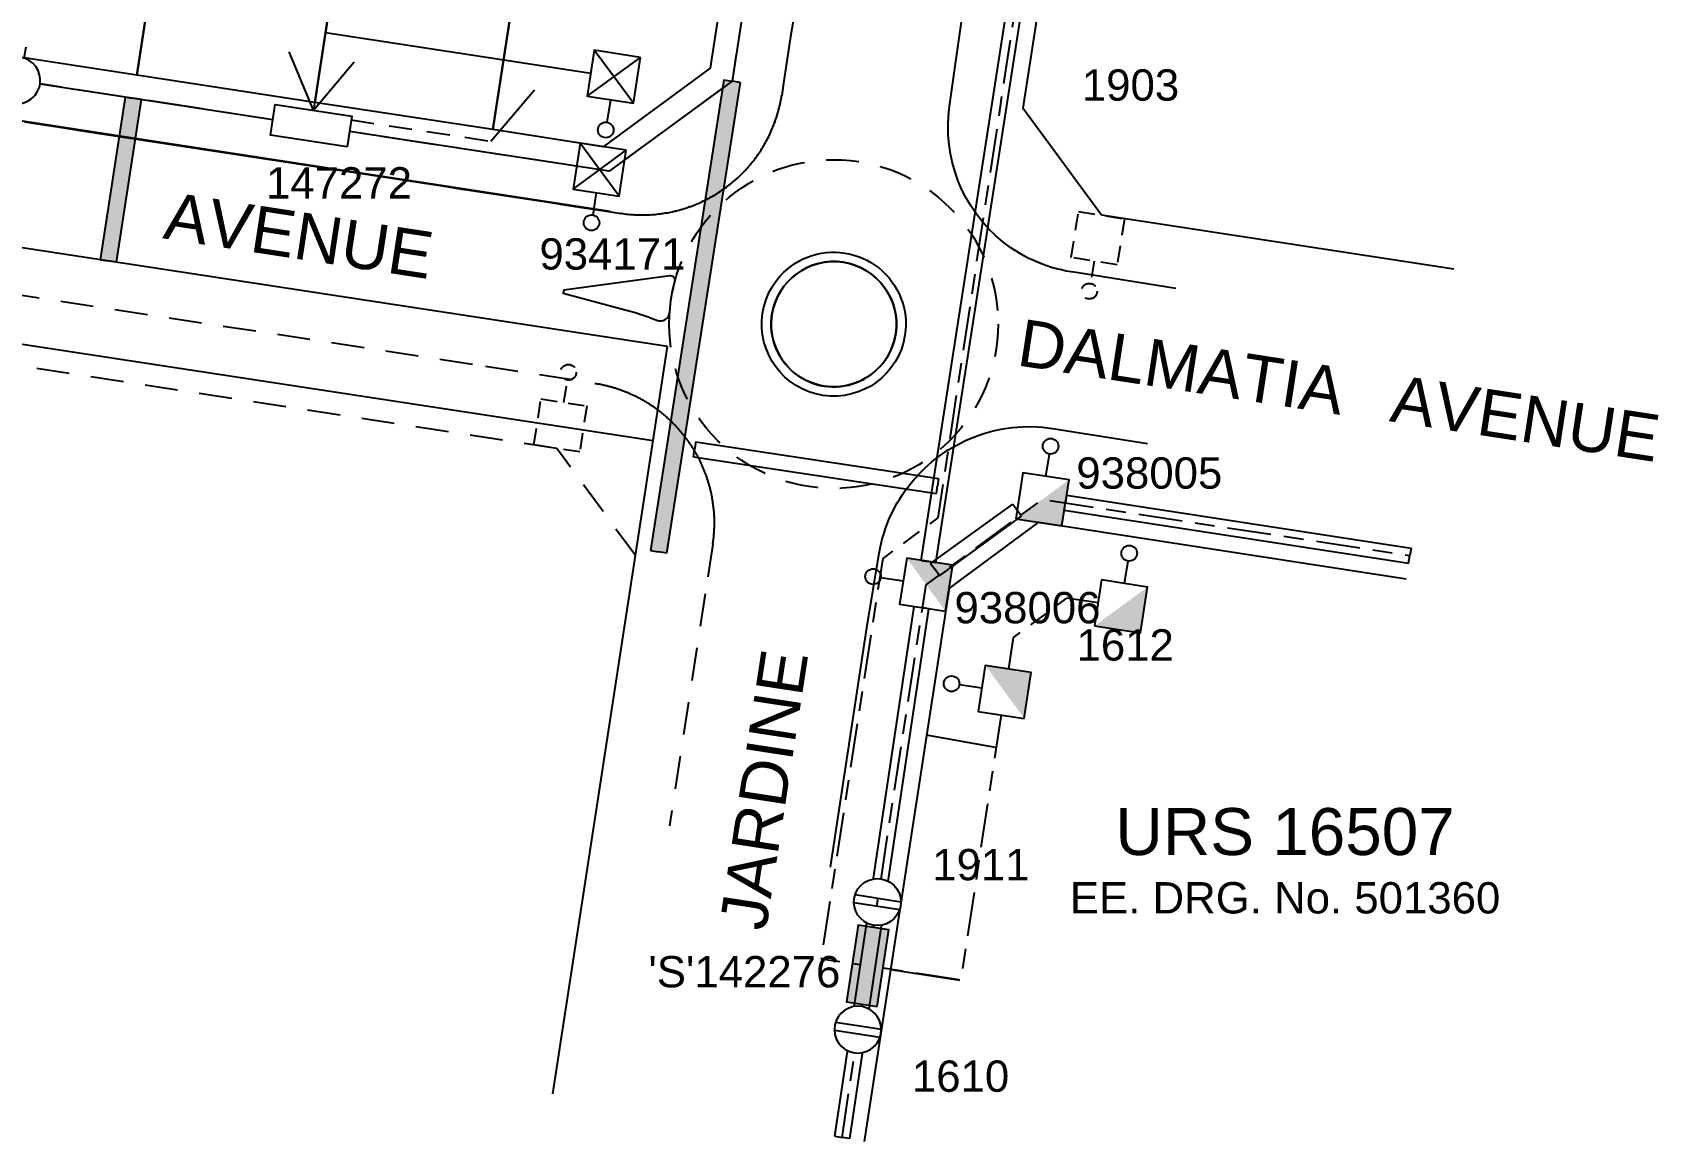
# Model space of a CAD drawing. Header units: metres. Extents: x 301469 to 301772, y 6240196 to 6240442.
# Drawn here: x 301667.8 to 301771.6, y 6240195.7 to 6240266.5 of the extents above; entities that cross this region are included whole.
import ezdxf
from ezdxf.enums import TextEntityAlignment as Align

# ---------------------------------------------------------------- set-up
doc = ezdxf.new("R2010")
doc.units = ezdxf.units.M
doc.header["$LTSCALE"] = 0.7
for name, pattern in [('Cable Exist OH', [1, 1, 0]), ('Cable Exist UG', [8.2, 4, -1.2, 1.8, -1.2]), ('Dash', [5, 3, -2]), ('IE Trench LV', [6.5, 5, -1.5])]:
    doc.linetypes.add(name, pattern=pattern)
doc.layers.get('0').update_dxf_attribs({"color": 6})
for name, color, linetype in [('_User Miscellaneous1', 3, 'Continuous'), ('_User Miscellaneous11', 7, 'Continuous'), ('_User Miscellaneous4', 7, 'Continuous'), ('_User Miscellaneous6', 7, 'Continuous'), ('_User Miscellaneous7', 150, 'Continuous'), ('_User Miscellaneous8', 7, 'Continuous'), ('_User Miscellaneous9', 8, 'Continuous'), ('_User_LV_Exist', 7, 'Continuous'), ('Cadastre Developer_SP_NEW', 4, 'Continuous'), ('Cadastre Roads_SP_NEW', 8, 'Continuous'), ('Duct_SP_NEW', 2, 'Continuous'), ('Equip_LV_NEW', 5, 'Continuous'), ('Mains_LV_NEW_R6', 2, 'Continuous'), ('Mains_LV_NEW_T84', 2, 'Continuous'), ('Services_SP_NEW_UG', 2, 'Continuous'), ('SupportsUG_SP_LV_EXT', 7, 'Continuous'), ('SupportsUG_SP_LV_NEW', 2, 'Continuous'), ('SupportsUG_SP_LV_SL_NEW', 2, 'Continuous'), ('Trench_SP_NEW', 2, 'Continuous'), ('UG_Details_SP_MISC', 7, 'Continuous')]:
    doc.layers.add(name, color=color, linetype=linetype)
doc.layers.add('_User Miscellaneous5', color=7, linetype='Continuous', lineweight=35)
doc.layers.add('_User Notes', color=7, linetype='Continuous', plot=False)
doc.styles.add('ARIAL', font='arial.ttf', dxfattribs={"height": 2})
doc.styles.add('ARIAL 3.0', font='arial.ttf', dxfattribs={"height": 3})
doc.styles.add('POLE_LABEL', font='arial.ttf')
doc.styles.add('SL_LABEL', font='arial.ttf')
doc.styles.get("Standard").update_dxf_attribs({"font": 'arial.ttf'})
doc.styles.add('style1', font='iso3098b.shx')
doc.linetypes.add('Cable New UG', pattern='A,8,-1,["x",style1,S=3.5,R=0,X=0.35,Y=-1],-3.5', length=12.5)
doc.linetypes.add('Cable Z', pattern='A,8,-1,["Z",Standard,S=2.5,R=0,X=0.35,Y=-1.25],-3.5', length=12.5)

# ---------------------------------------------------------------- blocks, each defined once
blk = doc.blocks.new('*U34')
at = {"lineweight": -3}
blk.add_lwpolyline([(-2.48, 2.49), (2.47, 2.49), (2.47, 0.51), (-2.48, 0.51)], close=True, dxfattribs=at)
for tag, flags, p in [('STREET_CODE', 9, (1.5, 3.5)), ('OWNED_BY', 9, (1.5, 3.3)), ('OPERATED_BY', 9, (1.5, 3.1)), ('STATE', 9, (1.5, 2.7)), ('SUPPORT_TYPE', 9, (1.5, 2.5)), ('MAINTAINED_BY', 9, (1.5, 2.9)), ('USAGE', 9, (1.5, 2.3)), ('LEGEND', 9, (1.5, 2.1)), ('SUBURB', 9, (1.5, 1.7)), ('STREETNAME', 9, (1.5, 1.5)), ('PARENT', 9, (1.5, 1.9)), ('LOCATION', 9, (1.5, 1.3)), ('NOTES', 9, (1.5, 1.1)), ('Z', 1, (1.5, 0.9))]:
    blk.add_attdef(tag, text='', height=0.2, dxfattribs=dict(flags=flags)).set_placement(p, align=Align.MIDDLE_LEFT)
at = {"layer": '_User Miscellaneous4', "style": 'ARIAL', "flags": 8}
blk.add_attdef('ASSET_NUM', text='', height=2, dxfattribs=at).set_placement((2, 5.5), align=Align.MIDDLE_LEFT)
blk = doc.blocks.new('A$C1B2C29DD')
at = {"layer": 'Services_SP_NEW_UG', "color": 2, "flags": 128}
for points in [[(0, 0), (-2.1, 3.44)], [(0, 0), (2.1, 3.44)]]:
    blk.add_lwpolyline(points, dxfattribs=at)
blk = doc.blocks.new('*U45')
at = {"layer": 'Services_SP_NEW_UG', "color": 2, "flags": 128}
blk.add_lwpolyline([(11.5, -0.75), (13.75, 2.93)], dxfattribs=at)
at = {"layer": 'Services_SP_NEW_UG', "color": 2, "linetype": 'Dash', "ltscale": 0.7, "flags": 128}
blk.add_lwpolyline([(2.47, -0.75), (11.5, -0.75)], dxfattribs=at)
blk = doc.blocks.new('*U143')
at = {"layer": '_User Miscellaneous7', "lineweight": -3}
for points in [[(0, -3.03), (0, -1.58)], [(-1.49, -3.03), (1.5, -6.01)], [(1.49, -3.03), (-1.49, -6)]]:
    blk.add_lwpolyline(points, dxfattribs=at)
blk.add_lwpolyline([(-1.49, -6), (1.49, -6), (1.49, -3.03), (-1.49, -3.03)], close=True, dxfattribs=at)
blk.add_circle((0, -1.08), 0.5, dxfattribs=at)
at = {"layer": '_User Miscellaneous8', "color": 2, "lineweight": -3}
blk.add_lwpolyline([(-1.49, 0), (1.49, 0), (1.49, 2.97), (-1.49, 2.97)], close=True, dxfattribs=at)
at = {"layer": '_User Miscellaneous9', "color": 2, "lineweight": -3}
for points in [[(-1.49, 2.97), (1.5, -0.01)], [(1.49, 2.97), (-1.49, -0.01)]]:
    blk.add_lwpolyline(points, dxfattribs=at)
at = {"style": 'POLE_LABEL', "flags": 9}
blk.add_attdef('STRUCTURE_PLANT_NUMBER', text='', height=0.2, dxfattribs=at).set_placement((1.64, 1.73), align=Align.MIDDLE_LEFT)
for tag, flags, p in [('STREET_CODE', 9, (1.64, 1.49)), ('OWNED_BY', 9, (1.64, 1.09)), ('COLUMN_TYPE', 9, (1.64, 1.29)), ('OPERATED_BY', 9, (1.64, 0.89)), ('STATE', 9, (1.64, 0.49)), ('MAINTAINED_BY', 9, (1.64, 0.69)), ('USAGE', 9, (1.64, 0.29)), ('LEGEND', 9, (1.64, 0.09)), ('SUBURB', 9, (1.64, -0.31)), ('STREETNAME', 9, (1.64, -0.51)), ('PARENT', 9, (1.64, -0.11)), ('LOCATION', 9, (1.64, -0.71)), ('NOTES', 9, (1.64, -0.91)), ('LABEL_ALIGNMENT', 9, (1.64, -1.11)), ('Z', 1, (1.64, -1.31))]:
    blk.add_attdef(tag, text='', height=0.2, dxfattribs=dict(flags=flags)).set_placement(p, align=Align.MIDDLE_LEFT)
at = {"layer": '_User Miscellaneous5', "style": 'ARIAL', "flags": 8}
blk.add_attdef('ASSET_NUM', text='', height=2, dxfattribs=at).set_placement((2, 3.49), align=Align.MIDDLE_LEFT)
blk = doc.blocks.new('*U73')
at = {"layer": '_User Miscellaneous8', "color": 2}
blk.add_line((0, 0), (0, 1.45), dxfattribs=at)
blk.add_circle((0, 1.95), 0.5, dxfattribs=at)
for tag, p, flags in [('Z', (0, 0), 1), ('OPERATED_BY', (0, -9.61), 9)]:
    blk.add_attdef(tag, p, '', height=0.2, dxfattribs=dict(flags=flags))
at = {"style": 'SL_LABEL', "flags": 9}
blk.add_attdef('STREET_CODE', text='', height=0.2, dxfattribs=at).set_placement((0, -0.2), align=Align.MIDDLE_LEFT)
at = {"flags": 9}
for tag, p in [('CONSTRUCTED_VOLTAGE', (0, -0.4)), ('CONTROL_TYPE', (0, -0.6)), ('LANTERN_PURPOSE', (0, -0.8)), ('LANTERN_TYPE', (0, -1)), ('OPERATING_VOLTAGE', (0, -1.4)), ('ORIENTATION', (0, -1.6)), ('OWNED_BY', (0, -1.8)), ('STATE', (0, -2)), ('NO_PHASES', (0, -1.2)), ('CEXIST', (0, -2.4)), ('CNEW', (0, -2.6)), ('CNUMBER', (0, -2.8)), ('CREMOVE', (0, -3)), ('CREPLACE', (0, -3.2)), ('USAGE', (0, -2.2)), ('LKINGHEIGHT', (0, -3.4)), ('LBRACKET', (0, -3.6)), ('LBRACKETVOCAB', (0, -3.8)), ('LCATEGORY', (0, -4)), ('LCHARGE1', (0, -4.2)), ('LCHARGE1PERCENT', (0, -4.4)), ('LCHARGE2', (0, -4.6)), ('LCHARGE2PERCENT', (0, -4.8)), ('LCHARGE3', (0, -5)), ('LCHARGE3PERCENT', (0, -5.2)), ('LEXIST', (0, -5.4)), ('LLAMP', (0, -5.6)), ('LLAMPVOCAB', (0, -5.8)), ('LMAST', (0, -6)), ('LMASTVOCAB', (0, -6.2)), ('LNEW', (0, -6.4)), ('LANTNUMBER', (0, -6.6)), ('LOUTREACH', (0, -7)), ('LOUTREACHVOCAB', (0, -7.2)), ('LRATECODE', (0, -7.4)), ('LREMOVE', (0, -7.6)), ('LREPLACE', (0, -7.8)), ('LTYPE', (0, -8)), ('LTYPEVOCAB', (0, -8.2)), ('LEGEND', (0, -8.4)), ('SUBURB', (0, -8.6)), ('STREETNAME', (0, -8.8)), ('LOCATION', (0, -9)), ('NOTES', (0, -9.2)), ('MAINTAINED_BY', (0, -9.86))]:
    blk.add_attdef(tag, text='', height=0.2, dxfattribs=at).set_placement(p, align=Align.MIDDLE_LEFT)
at = {"layer": '_User Notes', "style": 'SL_LABEL', "flags": 8}
blk.add_attdef('ASSET_NUM', text='', height=2.5, dxfattribs=at).set_placement((2, 2), align=Align.MIDDLE_LEFT)
at = {"layer": '_User Notes', "flags": 8}
blk.add_attdef('LNUMBER', text='', height=2.5, dxfattribs=at).set_placement((1.2, -2.8), align=Align.MIDDLE_LEFT)
blk = doc.blocks.new('LV_UG_LINKS_OPEN_NEW')
blk.add_wipeout([(-1.17, 0.93), (-1.28, 0.78), (-1.36, 0.61), (-1.43, 0.44), (-1.47, 0.25), (-1.49, 0.07), (-1.49, -0.12), (-1.46, -0.31), (-1.41, -0.49), (-1.34, -0.66), (-1.25, -0.82), (-1.13, -0.97), (-1, -1.11), (-0.86, -1.22), (-0.7, -1.32), (-0.53, -1.4), (-0.35, -1.45), (-0.16, -1.49), (0.03, -1.49), (0.21, -1.48), (0.4, -1.44), (0.57, -1.38), (0.74, -1.3), (0.9, -1.19), (1.04, -1.07), (1.17, -0.93), (1.28, -0.78), (1.36, -0.61), (1.43, -0.44), (1.47, -0.25), (1.49, -0.07), (1.49, 0.12), (1.46, 0.31), (1.41, 0.49), (1.34, 0.66), (1.25, 0.82), (1.13, 0.97), (1, 1.11), (0.86, 1.22), (0.7, 1.32), (0.53, 1.4), (0.35, 1.45), (0.16, 1.49), (-0.03, 1.49), (-0.21, 1.48), (-0.4, 1.44), (-0.57, 1.38), (-0.74, 1.3), (-0.9, 1.19), (-1.04, 1.07)])
for p, q in [((-0.25, 1.47), (-0.25, 2.22)), ((0.25, 1.47), (0.25, 2.22)), ((-0.25, -1.47), (-0.25, -2.22)), ((0.25, -1.47), (0.25, -2.22))]:
    blk.add_line(p, q)
blk.add_lwpolyline([(1.49, 0, 1), (-1.49, 0, 1)], format="xyb", close=True)
for tag, p, flags in [('ORIENTATION', (0, 0), 9), ('Z', (0, 0), 1), ('USAGE', (0, -0.2), 9), ('NOTES', (0, -0.4), 9)]:
    blk.add_attdef(tag, p, '', height=0.2, dxfattribs=dict(flags=flags))
blk = doc.blocks.new('PILLAR_EXT')
blk.add_hatch(color=256).paths.add_polyline_path([(-2.475, 2.49), (-2.475, 0.51), (2.475, 0.51), (2.475, 2.49)])
blk.add_lwpolyline([(-2.475, 0.51), (2.475, 0.51), (2.475, 2.49), (-2.475, 2.49)], close=True)
for tag, p, flags in [('OWNED_BY', (0, 1.3), 9), ('STATE', (0, 1.1), 9), ('SUPPORT_TYPE', (0, 0.9), 9), ('USAGE', (0, 0.7), 9), ('LEGEND', (0, 0.5), 9), ('LOCATION', (0, 0.3), 9), ('NOTES', (0, 0.1), 9), ('PARENT', (0, -0.1), 9), ('STREETNAME', (0, -0.3), 9), ('SUBURB', (0, -0.5), 1)]:
    blk.add_attdef(tag, p, '', height=0.2, dxfattribs=dict(flags=flags))
at = {"layer": '_User Miscellaneous6', "style": 'ARIAL', "flags": 8}
blk.add_attdef('ASSET_NUM', text='', height=2, dxfattribs=at).set_placement((1.5, 7.5), align=Align.TOP_LEFT)
blk = doc.blocks.new('A$C7DAD38F0')
at = {"layer": '_User Miscellaneous11', "color": 3, "style": 'ARIAL'}
blk.add_attdef('DRG_NO', text='', height=2, dxfattribs=at).set_placement((0, -4.23), align=Align.MIDDLE_CENTER)
at = {"layer": '_User Miscellaneous6', "color": 2, "style": 'ARIAL 3.0'}
blk.add_attdef('URS___', text='', height=3, dxfattribs=at).set_placement((0, 0), align=Align.MIDDLE_CENTER)
blk = doc.blocks.new('POINT_DOT')
blk.add_point((0, 0))
blk = doc.blocks.new('A$C4FBE3B10')
at = {"layer": '_User Miscellaneous1', "color": 6, "linetype": 'Dash', "ltscale": 0.5, "flags": 128}
blk.add_lwpolyline([(0, 2.97), (0, 4.42)], dxfattribs=at)
at = {"layer": '_User Miscellaneous1', "color": 6, "linetype": 'Dash', "ltscale": 0.5}
blk.add_lwpolyline([(-1.48, 2.97), (1.48, 2.97), (1.48, 0), (-1.48, 0)], close=True, dxfattribs=at)
blk.add_circle((0, 4.92), 0.5, dxfattribs=at)
blk = doc.blocks.new('*U148')
at = {"layer": '_User Miscellaneous7', "lineweight": -3}
blk.add_lwpolyline([(6, -3.03), (6, -1.58)], dxfattribs=at)
blk.add_lwpolyline([(4.52, -6), (7.49, -6), (7.49, -3.03), (4.52, -3.03)], close=True, dxfattribs=at)
blk.add_circle((6, -1.08), 0.5, dxfattribs=at)
blk.add_solid([(4.52, -6), (7.49, -6), (7.49, -3.03)], dxfattribs=at)
at = {"layer": '_User Miscellaneous8', "color": 2, "lineweight": -3}
blk.add_lwpolyline([(-1.49, 0), (1.49, 0), (1.49, 2.97), (-1.49, 2.97)], close=True, dxfattribs=at)
blk.add_solid([(-1.49, 0), (1.49, 0), (1.49, 2.97)], dxfattribs=at)
at = {"style": 'POLE_LABEL', "flags": 9}
blk.add_attdef('STRUCTURE_PLANT_NUMBER', text='', height=0.2, dxfattribs=at).set_placement((1.64, 1.73), align=Align.MIDDLE_LEFT)
for tag, flags, p in [('STREET_CODE', 9, (1.64, 1.49)), ('OWNED_BY', 9, (1.64, 1.09)), ('COLUMN_TYPE', 9, (1.64, 1.29)), ('OPERATED_BY', 9, (1.64, 0.89)), ('STATE', 9, (1.64, 0.49)), ('MAINTAINED_BY', 9, (1.64, 0.69)), ('USAGE', 9, (1.64, 0.29)), ('LEGEND', 9, (1.64, 0.09)), ('SUBURB', 9, (1.64, -0.31)), ('STREETNAME', 9, (1.64, -0.51)), ('PARENT', 9, (1.64, -0.11)), ('LOCATION', 9, (1.64, -0.71)), ('NOTES', 9, (1.64, -0.91)), ('LABEL_ALIGNMENT', 9, (1.64, -1.11)), ('Z', 1, (1.64, -1.31))]:
    blk.add_attdef(tag, text='', height=0.2, dxfattribs=dict(flags=flags)).set_placement(p, align=Align.MIDDLE_LEFT)
at = {"layer": '_User Miscellaneous5', "style": 'ARIAL', "flags": 8}
blk.add_attdef('ASSET_NUM', text='', height=2, dxfattribs=at).set_placement((2, 3.49), align=Align.MIDDLE_LEFT)
blk = doc.blocks.new('*U147')
at = {"layer": '_User Miscellaneous7', "lineweight": -3}
blk.add_lwpolyline([(-6, -3.03), (-6, -1.58)], dxfattribs=at)
blk.add_lwpolyline([(-7.49, -6), (-4.52, -6), (-4.52, -3.03), (-7.49, -3.03)], close=True, dxfattribs=at)
blk.add_circle((-6, -1.08), 0.5, dxfattribs=at)
blk.add_solid([(-7.49, -6), (-4.52, -6), (-4.52, -3.03)], dxfattribs=at)
at = {"layer": '_User Miscellaneous8', "color": 2, "lineweight": -3}
blk.add_lwpolyline([(-1.49, 0), (1.49, 0), (1.49, 2.97), (-1.49, 2.97)], close=True, dxfattribs=at)
blk.add_solid([(-1.49, 0), (1.49, 0), (1.49, 2.97)], dxfattribs=at)
at = {"style": 'POLE_LABEL', "flags": 9}
blk.add_attdef('STRUCTURE_PLANT_NUMBER', text='', height=0.2, dxfattribs=at).set_placement((1.64, 1.73), align=Align.MIDDLE_LEFT)
for tag, flags, p in [('STREET_CODE', 9, (1.64, 1.49)), ('OWNED_BY', 9, (1.64, 1.09)), ('COLUMN_TYPE', 9, (1.64, 1.29)), ('OPERATED_BY', 9, (1.64, 0.89)), ('STATE', 9, (1.64, 0.49)), ('MAINTAINED_BY', 9, (1.64, 0.69)), ('USAGE', 9, (1.64, 0.29)), ('LEGEND', 9, (1.64, 0.09)), ('SUBURB', 9, (1.64, -0.31)), ('STREETNAME', 9, (1.64, -0.51)), ('PARENT', 9, (1.64, -0.11)), ('LOCATION', 9, (1.64, -0.71)), ('NOTES', 9, (1.64, -0.91)), ('LABEL_ALIGNMENT', 9, (1.64, -1.11)), ('Z', 1, (1.64, -1.31))]:
    blk.add_attdef(tag, text='', height=0.2, dxfattribs=dict(flags=flags)).set_placement(p, align=Align.MIDDLE_LEFT)
at = {"layer": '_User Miscellaneous5', "style": 'ARIAL', "flags": 8}
blk.add_attdef('ASSET_NUM', text='', height=2, dxfattribs=at).set_placement((2, 3.49), align=Align.MIDDLE_LEFT)
blk = doc.blocks.new('LV_UG_LINKS_CLOSED_NEW')
for tag, flags, p in [('TYPE', 9, (1.5, -2.6)), ('Z', 1, (1.5, -2.8)), ('MAINTAINED_BY', 9, (1.5, -2.2)), ('NUMBER_OF_PHASES', 9, (1.5, -2.4))]:
    blk.add_attdef(tag, text='', height=0.2, dxfattribs=dict(flags=flags)).set_placement(p, align=Align.MIDDLE_LEFT)
blk.add_wipeout([(-1.06, 1.06), (-1.18, 0.92), (-1.29, 0.76), (-1.37, 0.59), (-1.43, 0.42), (-1.48, 0.23), (-1.49, 0.05), (-1.49, -0.14), (-1.46, -0.33), (-1.41, -0.51), (-1.33, -0.68), (-1.24, -0.84), (-1.12, -0.99), (-0.99, -1.12), (-0.84, -1.24), (-0.68, -1.33), (-0.51, -1.41), (-0.33, -1.46), (-0.14, -1.49), (0.05, -1.49), (0.23, -1.48), (0.42, -1.43), (0.59, -1.37), (0.76, -1.29), (0.92, -1.18), (1.06, -1.06), (1.18, -0.92), (1.29, -0.76), (1.37, -0.59), (1.43, -0.42), (1.48, -0.23), (1.49, -0.05), (1.49, 0.14), (1.46, 0.33), (1.41, 0.51), (1.33, 0.68), (1.24, 0.84), (1.12, 0.99), (0.99, 1.12), (0.84, 1.24), (0.68, 1.33), (0.51, 1.41), (0.33, 1.46), (0.14, 1.49), (-0.05, 1.49), (-0.23, 1.48), (-0.42, 1.43), (-0.59, 1.37), (-0.76, 1.29), (-0.92, 1.18)])
for p, q in [((-0.25, -1.48), (-0.25, 1.48)), ((0.25, -1.48), (0.25, 1.48))]:
    blk.add_line(p, q)
blk.add_circle((0, 0), 1.5)
at = {"flags": 9}
for tag, p in [('ACTUAL_STATUS', (1.5, 0)), ('CONSTRUCTED_VOLTAGE', (1.5, -0.2)), ('OPERATING_VOLTAGE', (1.5, -0.6)), ('ORIENTATION', (1.5, -0.8)), ('STATE', (1.5, -1)), ('NO_PHASES', (1.5, -0.4)), ('SWITCH_TYPE', (1.5, -1.2)), ('OWNED_BY', (1.5, -1.8)), ('OPERATED_BY', (1.5, -2)), ('USAGE', (1.5, -1.4)), ('NOTES', (1.5, -1.6))]:
    blk.add_attdef(tag, text='', height=0.2, dxfattribs=at).set_placement(p, align=Align.MIDDLE_LEFT)

msp = doc.modelspace()

# ---------------------------------------------------------------- hatches: boundary and pattern name
at = {"layer": '_User Miscellaneous11'}
h = msp.add_hatch(color=256, dxfattribs=at)
h.dxf.hatch_style = 1
h.paths.add_polyline_path([(301712.93, 6240263.33), (301711.9, 6240263.49), (301707.22, 6240233.43), (301708.24, 6240233.27)])
h = msp.add_hatch(color=256, dxfattribs=at)
h.dxf.hatch_style = 1
h.paths.add_polyline_path([(301674.69, 6240262.24), (301673.66, 6240262.4), (301672.07, 6240252.01), (301673.1, 6240251.85)])

# ---------------------------------------------------------------- linework, layer by layer
at = {"layer": '_User_LV_Exist', "color": 7, "linetype": 'Cable Exist UG', "flags": 128}
for points in [[(301732.76, 6240283.06), (301725.55, 6240235.52), (301722.04, 6240232.93), (301718.11, 6240207.37), (301720.62, 6240206.99)], [(301735.79, 6240230.09), (301733.78, 6240230.4), (301730.37, 6240227.89), (301730.06, 6240225.88)], [(301720.68, 6240204.32), (301720.7, 6240204.47)], [(301720.43, 6240202.6), (301720.5, 6240203.09)], [(301719.45, 6240195.96), (301720.25, 6240201.37)]]:
    msp.add_lwpolyline(points, dxfattribs=at)
at = {"layer": 'Cadastre Developer_SP_NEW'}
for p, q in [((301735.21, 6240289.2), (301730.99, 6240261.7)), ((301550.31, 6240264.5), (301707.38, 6240240.46)), ((301736.01, 6240254.86), (301730.99, 6240261.7)), ((301758.5, 6240251.41), (301736.01, 6240254.86)), ((301700.98, 6240198.75), (301707.38, 6240240.46)), ((301726.28, 6240231.03), (301720.86, 6240195.7))]:
    msp.add_line(p, q, dxfattribs=at)
at = {"layer": 'Cadastre Developer_SP_NEW', "linetype": 'Dash'}
for p, q in [((301701.23, 6240239.96), (301567.34, 6240260.51)), ((301706.25, 6240233.12), (301701.23, 6240239.96))]:
    msp.add_line(p, q, dxfattribs=at)
at = {"layer": 'Cadastre Developer_SP_NEW'}
for points in [[(301678.81, 6240292.47), (301674.41, 6240263.8), (301663.04, 6240265.55), (301667.44, 6240294.21)], [(301690.17, 6240290.72), (301685.77, 6240262.06), (301674.41, 6240263.8), (301678.81, 6240292.47)], [(301701.54, 6240288.98), (301697.14, 6240260.32), (301685.77, 6240262.06), (301690.17, 6240290.72)], [(301714.52, 6240286.99), (301711.03, 6240264.25), (301704.19, 6240259.23), (301697.14, 6240260.32), (301701.54, 6240288.98)]]:
    msp.add_lwpolyline(points, dxfattribs=at)
at = {"layer": 'Cadastre Developer_SP_NEW', "flags": 128}
for points in [[(301708.3, 6240246.46), (301536.1, 6240272.82), (301534.28, 6240260.91)], [(301707.38, 6240240.46), (301708.3, 6240246.46)], [(301726.28, 6240231.02), (301732.01, 6240235.24), (301755.47, 6240231.64)], [(301729.24, 6240220.85), (301724.84, 6240221.64)], [(301722.56, 6240206.69), (301726.97, 6240206.01)]]:
    msp.add_lwpolyline(points, dxfattribs=at)
at = {"layer": 'Cadastre Roads_SP_NEW'}
msp.add_line((301645.15, 6240264.25), (301704.63, 6240255.12), dxfattribs=at)
at = {"layer": 'Cadastre Roads_SP_NEW', "linetype": 'Dash'}
for p, q in [((301628.04, 6240255.74), (301696.67, 6240245.21)), ((301696.67, 6240245.21), (301702.96, 6240244.25))]:
    msp.add_line(p, q, dxfattribs=at)
at = {"layer": 'Cadastre Roads_SP_NEW'}
for points in [[(301740.75, 6240250.17), (301734.4, 6240251.19, -0.138808), (301729.71, 6240253.16, -0.266446), (301726.31, 6240261.81), (301727.93, 6240273.23), (301730.24, 6240288.48), (301730.46, 6240290.09), (301731.16, 6240297.16)], [(301714.37, 6240248.59, -1), (301723.46, 6240247.2)], [(301714.96, 6240248.5, -1), (301722.87, 6240247.29)], [(301708.44, 6240250.98), (301701.68, 6240250.07), (301701.64, 6240249.87), (301705.92, 6240248.72, -0.01112), (301706.54, 6240248.54, -0.01974), (301707.61, 6240248.15, 0.510267), (301708.44, 6240248.66, -0.047089), (301708.77, 6240250.61, 0.535584), (301708.44, 6240250.98)], [(301723.46, 6240247.2, -1), (301714.37, 6240248.59)], [(301722.87, 6240247.29, -1), (301714.96, 6240248.5)]]:
    msp.add_lwpolyline(points, format="xyb", dxfattribs=at)
for points, elevation in [([(301716.32, 6240267.25), (301716.16, 6240266.26), (301716.01, 6240265.27), (301715.86, 6240264.28), (301715.71, 6240263.29), (301715.59, 6240262.5)], 57.97), ([(301667.24, 6240260.81), (301668.23, 6240260.66), (301669.22, 6240260.51), (301671.2, 6240260.2), (301683.06, 6240258.38), (301692.94, 6240256.87), (301693.93, 6240256.72), (301694.92, 6240256.57), (301695.91, 6240256.41), (301696.9, 6240256.26), (301697.89, 6240256.11), (301698.87, 6240255.96), (301699.86, 6240255.81), (301700.85, 6240255.66), (301701.84, 6240255.5), (301702.83, 6240255.35), (301703.82, 6240255.2), (301704.8, 6240255.05), (301705.33, 6240254.97)], 57.69)]:
    msp.add_lwpolyline(points, dxfattribs=dict(at, elevation=elevation))
msp.add_lwpolyline([(301714.96, 6240248.5, 1), (301722.87, 6240247.29, 1), (301714.96, 6240248.5)], format="xyb", close=True, dxfattribs=at)
at = {"layer": 'Cadastre Roads_SP_NEW', "linetype": 'Dash', "elevation": 57.69}
msp.add_lwpolyline([(301711.19, 6240233.84, 0.024549), (301711.28, 6240234.71, 0.024549), (301711.29, 6240235.6, 0.024549), (301711.2, 6240236.48, 0.024549), (301711.04, 6240237.34, 0.024549), (301710.78, 6240238.19, 0.024549), (301710.45, 6240239.01, 0.024549), (301710.04, 6240239.79, 0.024549), (301709.55, 6240240.53, 0.024549), (301708.99, 6240241.21, 0.024549), (301708.37, 6240241.84, 0.024549), (301707.69, 6240242.4, 0.024549), (301706.96, 6240242.9, 0.024549), (301706.18, 6240243.32, 0.024549), (301705.37, 6240243.66, 0.024549), (301704.53, 6240243.92, 0.024549), (301703.66, 6240244.1)], format="xyb", dxfattribs=at)
at = {"layer": 'Cadastre Roads_SP_NEW', "elevation": 57.35}
msp.add_lwpolyline([(301718.7, 6240213.21), (301721.02, 6240228.5), (301721.81, 6240233.28, -0.128669), (301723.85, 6240237.76, -0.266262), (301732.87, 6240241.24), (301738.94, 6240240.27)], format="xyb", dxfattribs=at)
at = {"layer": 'Cadastre Roads_SP_NEW', "linetype": 'Dash', "elevation": 58.7}
msp.add_lwpolyline([(301711.19, 6240233.84), (301710.71, 6240230.68), (301708.43, 6240215.85)], dxfattribs=at)
at = {"layer": 'Cadastre Roads_SP_NEW', "linetype": 'Dash'}
msp.add_circle((301718.91, 6240247.9), 10.5, dxfattribs=at)
at = {"layer": 'Cadastre Roads_SP_NEW'}
for start, end in [(345.6556, 351.2806), (334.4056, 340.0306), (340.0306, 343.9982), (343.9982, 345.6556), (328.7806, 334.4056), (323.1556, 328.7806), (311.9056, 317.5306), (317.5306, 323.1556), (300.6556, 306.2806), (306.2806, 311.9056), (289.4056, 295.0306), (295.0306, 300.6556), (261.2806, 266.9056), (266.9056, 272.5306), (272.5306, 278.1556), (278.1556, 283.7806), (283.7806, 289.4056)]:
    msp.add_arc((301706.69, 6240263.87, 57.97), 9, start, end, dxfattribs=at)
for p in [(301715.59, 6240262.5, 57.97), (301715.15, 6240260.79, 57.97), (301715.41, 6240261.64, 57.97), (301714.81, 6240259.98, 57.97), (301713.89, 6240258.47, 57.95), (301712.02, 6240256.61, 57.89), (301712.7, 6240257.17, 57.91), (301710.5, 6240255.71, 57.83), (301711.28, 6240256.12, 57.86), (301705.33, 6240254.97, 57.69), (301706.21, 6240254.88, 57.71), (301707.97, 6240254.96, 57.76), (301708.84, 6240255.12, 57.78), (301709.68, 6240255.38, 57.81)]:
    msp.add_point(p, dxfattribs=at)
at = {"layer": 'Duct_SP_NEW'}
for p, q in [((301711.9, 6240263.49), (301707.22, 6240233.43)), ((301712.93, 6240263.33), (301708.24, 6240233.27)), ((301711.9, 6240263.49), (301712.42, 6240263.41)), ((301712.93, 6240263.33), (301712.42, 6240263.41)), ((301673.66, 6240262.4), (301672.07, 6240252.01)), ((301674.69, 6240262.24), (301673.1, 6240251.85)), ((301673.66, 6240262.4), (301674.18, 6240262.32)), ((301674.69, 6240262.24), (301674.18, 6240262.32)), ((301672.07, 6240252.01), (301672.59, 6240251.93)), ((301673.1, 6240251.85), (301672.59, 6240251.93)), ((301707.22, 6240233.43), (301707.73, 6240233.35)), ((301708.24, 6240233.27), (301707.73, 6240233.35))]:
    msp.add_line(p, q, dxfattribs=at)
at = {"layer": 'Mains_LV_NEW_R6', "linetype": 'Cable Z', "flags": 128}
msp.add_lwpolyline([(301703.4, 6240263.91), (301686.46, 6240266.51), (301685.7, 6240261.56)], dxfattribs=at)
at = {"layer": 'Mains_LV_NEW_T84', "linetype": 'Cable New UG', "flags": 128}
msp.add_lwpolyline([(301716.57, 6240290.44), (301712.42, 6240263.41), (301704.58, 6240257.66), (301687.99, 6240260.2)], dxfattribs=at)
at = {"layer": 'Trench_SP_NEW', "linetype": 'IE Trench LV', "flags": 128}
for points in [[(301716.13, 6240287.63), (301712.42, 6240263.41)], [(301683.1, 6240260.95), (301665.26, 6240263.69)], [(301711.82, 6240262.98), (301705.56, 6240258.38)], [(301702.49, 6240257.98), (301687.99, 6240260.2)]]:
    msp.add_lwpolyline(points, dxfattribs=at)
at = {"layer": 'UG_Details_SP_MISC'}
for p, q in [((301724.5, 6240232.8), (301730.32, 6240270.4)), ((301725.44, 6240232.66), (301731.27, 6240270.25)), ((301710.1, 6240240.37), (301710.03, 6240239.89)), ((301710.1, 6240240.37), (301725.61, 6240238.04)), ((301709.96, 6240239.42), (301710.03, 6240239.89)), ((301709.96, 6240239.42), (301725.47, 6240237.09)), ((301725.61, 6240238.04), (301725.54, 6240237.57)), ((301725.47, 6240237.09), (301725.54, 6240237.57)), ((301733.78, 6240236.97), (301733.7, 6240236.49)), ((301733.78, 6240236.97), (301755.77, 6240233.59)), ((301725.1, 6240232.61), (301730.34, 6240236.41)), ((301730.34, 6240236.41), (301730.62, 6240236.02)), ((301730.91, 6240235.63), (301730.62, 6240236.02)), ((301733.63, 6240236.02), (301733.7, 6240236.49)), ((301733.63, 6240236.02), (301755.62, 6240232.64)), ((301725.66, 6240231.83), (301730.91, 6240235.63)), ((301724.5, 6240232.8), (301724.97, 6240232.73)), ((301725.44, 6240232.66), (301724.97, 6240232.73)), ((301755.62, 6240232.64), (301755.7, 6240233.12)), ((301755.77, 6240233.59), (301755.7, 6240233.12)), ((301725.1, 6240232.61), (301725.38, 6240232.22)), ((301725.66, 6240231.83), (301725.38, 6240232.22)), ((301718.98, 6240196.03), (301724.04, 6240229.87)), ((301719.93, 6240195.89), (301724.99, 6240229.72)), ((301724.04, 6240229.87), (301724.52, 6240229.8)), ((301724.99, 6240229.72), (301724.52, 6240229.8)), ((301718.98, 6240196.03), (301719.45, 6240195.96)), ((301719.93, 6240195.89), (301719.45, 6240195.96))]:
    msp.add_line(p, q, dxfattribs=at)

# ---------------------------------------------------------------- block references
at = {"layer": '_User Miscellaneous1', "color": 7}
for p, rotation in [((301736.01, 6240254.86), 170.8681254867238), ((301701.23, 6240239.96), 351.2967613311682)]:
    msp.add_blockref('A$C4FBE3B10', p, dxfattribs=dict(at, rotation=rotation))
at = {"layer": '_User Miscellaneous1'}
msp.add_blockref('A$C7DAD38F0', (301747.73, 6240215.49), dxfattribs=at).add_auto_attribs({'URS___': 'URS 16507', 'DRG_NO': 'EE. DRG. No. 501360'})
at = {"layer": 'Cadastre Roads_SP_NEW'}
for p in [(301715.59, 6240262.5, 57.97), (301715.15, 6240260.79, 57.97), (301715.41, 6240261.64, 57.97), (301714.81, 6240259.98, 57.97), (301713.89, 6240258.47, 57.95), (301712.02, 6240256.61, 57.89), (301712.7, 6240257.17, 57.91), (301710.5, 6240255.71, 57.83), (301711.28, 6240256.12, 57.86), (301705.33, 6240254.97, 57.69), (301706.21, 6240254.88, 57.71), (301707.97, 6240254.96, 57.76), (301708.84, 6240255.12, 57.78), (301709.68, 6240255.38, 57.81)]:
    msp.add_blockref('POINT_DOT', p, dxfattribs=at)
at = {"layer": 'Services_SP_NEW_UG', "rotation": 351.2748865972983}
msp.add_blockref('*U45', (301685.77, 6240262.06), dxfattribs=at)
at = {"layer": 'SupportsUG_SP_LV_EXT'}
ref = msp.add_blockref('PILLAR_EXT', (301722.56, 6240206.69), dxfattribs=dict(at, rotation=81.2747944231694))
ref.add_attrib('ASSET_NUM_001', "'S'142276", (301707.08, 6240205.54), dxfattribs={"layer": '_User Miscellaneous6', "height": 2, "style": 'ARIAL'})
at = {"layer": 'SupportsUG_SP_LV_NEW', "rotation": 351.2758258119446}
msp.add_blockref('A$C1B2C29DD', (301685.7, 6240261.56), dxfattribs=at)
at = {"layer": 'SupportsUG_SP_LV_NEW'}
ref = msp.add_blockref('*U34', (301685.77, 6240262.06), dxfattribs=dict(at, rotation=171.2758258119446))
ref.add_attrib('ASSET_NUM_001', '147272', (301682.66, 6240255.92), dxfattribs={"layer": '_User Miscellaneous4', "height": 2, "style": 'ARIAL'})
at = {"layer": 'SupportsUG_SP_LV_SL_NEW', "ltscale": 0.5}
ref = msp.add_blockref('*U143', (301704.19, 6240259.23), dxfattribs=dict(at, rotation=171.2967613320561))
ref.add_attrib('ASSET_NUM_001', '934171', (301700.12, 6240251.38), dxfattribs={"layer": '_User Miscellaneous5', "height": 2, "style": 'ARIAL'})
for p, rotation in [((301703.74, 6240256.3), 171.2967613320561), ((301732.46, 6240238.17), 351.2758258099498), ((301723.35, 6240231.48), 81.27582737131993)]:
    msp.add_blockref('*U73', p, dxfattribs=dict(at, rotation=rotation))
ref = msp.add_blockref('*U148', (301732.01, 6240235.24), dxfattribs=dict(at, rotation=351.2758258099498))
ref.add_attrib('ASSET_NUM_001', '938005', (301734.4, 6240237.39), dxfattribs={"layer": '_User Miscellaneous5', "height": 2, "style": 'ARIAL'})
ref = msp.add_blockref('*U147', (301726.28, 6240231.03), dxfattribs=dict(at, rotation=81.27582737131993))
ref.add_attrib('ASSET_NUM_001', '938006', (301726.62, 6240228.79), dxfattribs={"layer": '_User Miscellaneous5', "height": 2, "style": 'ARIAL'})

# ---------------------------------------------------------------- texts
at = {"layer": 'Cadastre Developer_SP_NEW'}
for s, p in [('1903', (301737.86, 6240262.17)), ('1612', (301737.52, 6240226.41)), ('1911', (301728.31, 6240212.38)), ('1610', (301727.01, 6240198.87))]:
    msp.add_text(s, height=2, dxfattribs=at).set_placement(p, align=Align.CENTER)
at = {"layer": 'Cadastre Roads_SP_NEW', "char_height": 3, "attachment_point": 5, "style": 'ARIAL 3.0'}
for s, insert, rotation in [('AVENUE', (301684.76, 6240253.54), 351.2758), ('DALMATIA', (301741.11, 6240245.17), 351.2758), ('AVENUE', (301763.08, 6240241.86), 351.2758), ('JARDINE', (301714.47, 6240218.17), 81.2758)]:
    msp.add_mtext_dynamic_manual_height_columns(s, width=20.9952, gutter_width=15, heights=[0], dxfattribs=dict(at, insert=insert, rotation=rotation))

# ---------------------------------------------------------------- next in the draw order: block references
at = {"layer": 'Equip_LV_NEW', "linetype": 'Cable Exist UG', "lineweight": 0, "ltscale": 0.5, "rotation": 351.2758258095126}
msp.add_blockref('LV_UG_LINKS_OPEN_NEW', (301666.76, 6240263.46), dxfattribs=at)
at = {"layer": 'Equip_LV_NEW', "linetype": 'Cable Exist OH', "lineweight": 0, "rotation": 261.266733821252}
msp.add_blockref('LV_UG_LINKS_CLOSED_NEW', (301721.7, 6240210.99), dxfattribs=at)
at = {"layer": 'Equip_LV_NEW', "linetype": 'Cable Exist OH', "lineweight": 0, "xscale": -1, "rotation": 261.3008304783206}
msp.add_blockref('LV_UG_LINKS_CLOSED_NEW', (301720.45, 6240202.84), dxfattribs=at)

# ---------------------------------------------------------------- next in the draw order: linework, layer by layer
at = {"layer": '_User_LV_Exist', "color": 7, "linetype": 'Cable Exist UG', "flags": 128}
for points in [[(301721.93, 6240212.46), (301724.81, 6240231.25), (301732.23, 6240236.7), (301755.7, 6240233.12)], [(301729.61, 6240222.94), (301727.01, 6240206.01), (301721.57, 6240206.84)], [(301721.66, 6240210.74), (301721.74, 6240211.23)], [(301721.45, 6240209.36), (301721.48, 6240209.51)]]:
    msp.add_lwpolyline(points, dxfattribs=at)
at = {"layer": 'Mains_LV_NEW_T84', "linetype": 'Cable New UG', "flags": 128}
msp.add_lwpolyline([(301683.1, 6240260.95), (301668.24, 6240263.23)], dxfattribs=at)

doc.saveas('drawing.dxf')
